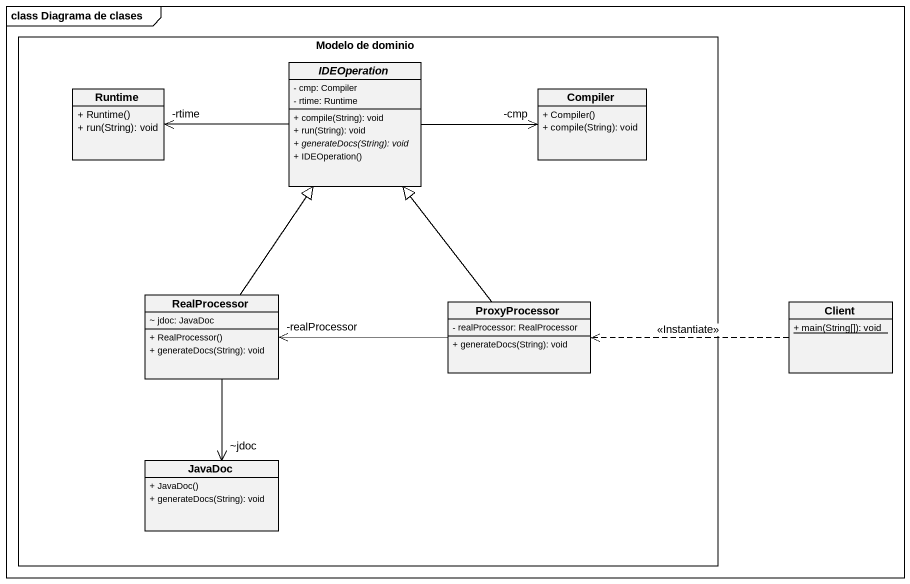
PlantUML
@startuml
mainframe class Diagrama de clases
hide circle
hide empty members
skinparam classAttributeIconSize 0
rectangle "Modelo de dominio" as Modelo_de_dominio {
  abstract class IDEOperation {
    - cmp: Compiler
    - rtime: Runtime
    + compile(String): void
    + run(String): void
    {abstract} + generateDocs(String): void
    + IDEOperation()
  }
  class Runtime {
    + Runtime()
    + run(String): void
  }
  class Compiler {
    + Compiler()
    + compile(String): void
  }
  class RealProcessor {
    ~ jdoc: JavaDoc
    + RealProcessor()
    + generateDocs(String): void
  }
  class ProxyProcessor {
    - realProcessor: RealProcessor
    + generateDocs(String): void
  }
  class JavaDoc {
    + JavaDoc()
    + generateDocs(String): void
  }
}
class Client {
  {static} + main(String[]): void
}
IDEOperation -left-> "-rtime" Runtime
IDEOperation -right-> "-cmp" Compiler
RealProcessor -up-|> IDEOperation
RealProcessor --> "~jdoc" JavaDoc
ProxyProcessor -up-|> IDEOperation
ProxyProcessor -left-> "-realProcessor" RealProcessor
Client .left.> ProxyProcessor : <<Instantiate>>
@enduml
